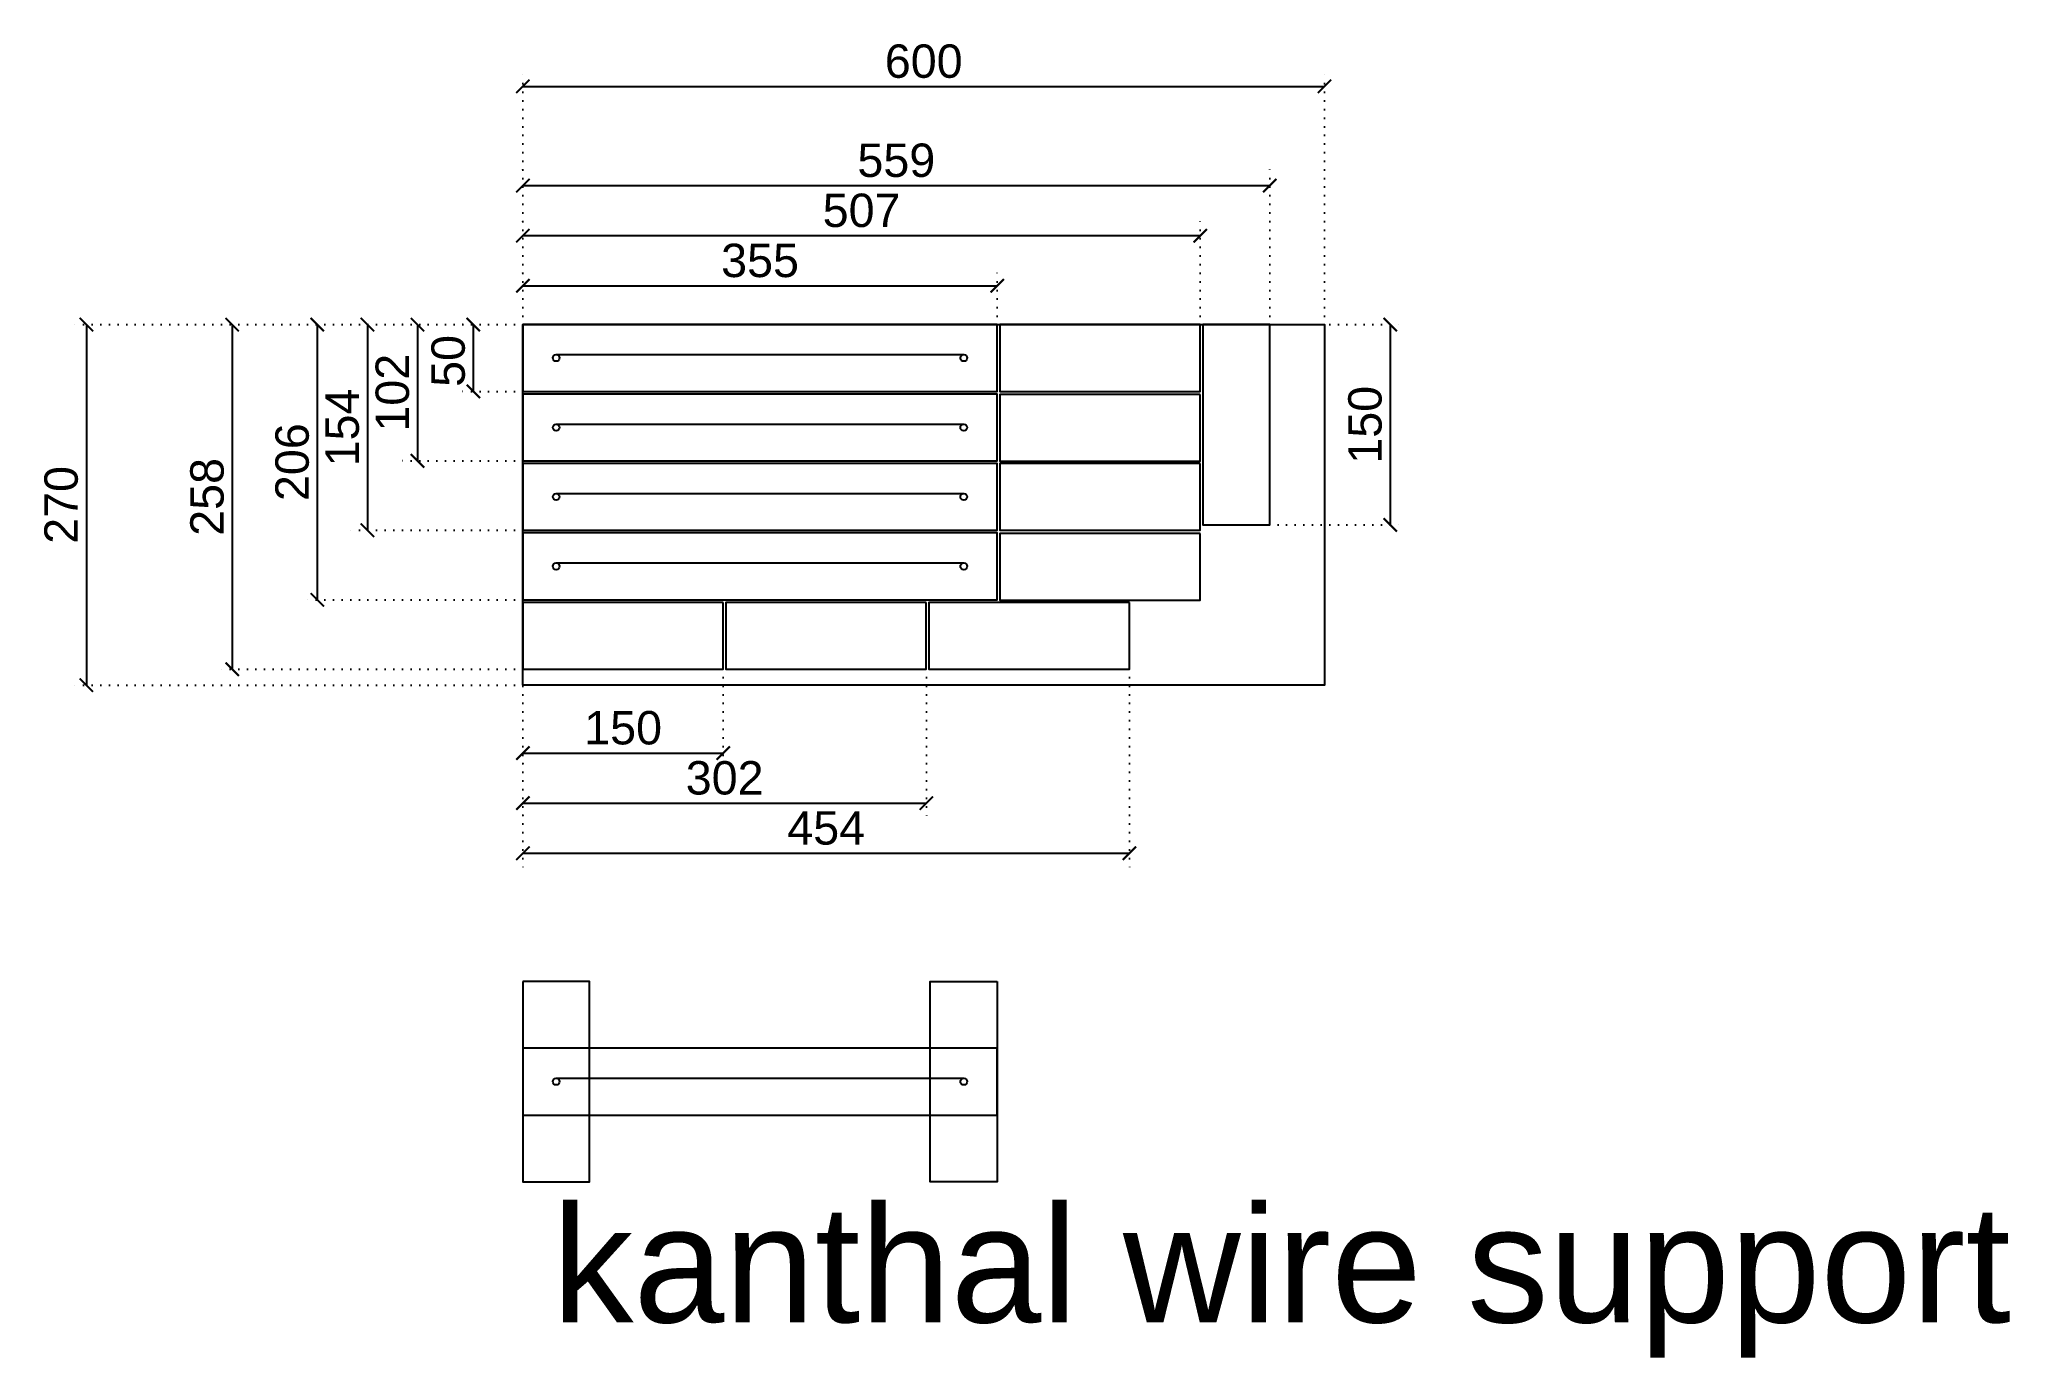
# Model space of a CAD drawing. Header units: millimetres. Extents: x 5259 to 6733, y -277 to 710.
import ezdxf

# ---------------------------------------------------------------- set-up
doc = ezdxf.new("R2010")
doc.units = ezdxf.units.MM
doc.linetypes.add('DOTTED', pattern=[6.35, 0, -6.35])
doc.styles.get("Standard").update_dxf_attribs({"font": 'arial.ttf'})
doc.dimstyles.new('big', dxfattribs={"dimscale": 10, "dimtxt": 2.5, "dimasz": 1, "dimexe": 1.25, "dimexo": 0.625, "dimtad": 1, "dimdsep": 46, "dimtxsty": 'Standard', "dimblk": 'ARCHTICK', "dimcen": 2.5, "dimadec": 0, "dimazin": 0, "dimtfac": 1, "dimtmove": 0, "dimatfit": 3, "dimldrblk": 'ARCHTICK', "dimfxl": 1, "dimarcsym": 0})

# ---------------------------------------------------------------- blocks, each defined once
blk = doc.blocks.new('_ARCHTICK')
at = {"color": 0, "linetype": 'ByBlock', "const_width": 0.15}
blk.add_lwpolyline([(-0.5, -0.5), (0.5, 0.5)], dxfattribs=at)
blk = doc.blocks.new('*D5')
at = {"color": 0, "linetype": 'DOTTED', "lineweight": -2}
for p, q in [((5620.7, 502.5), (5620.7, 687.1)), ((6220.7, 502.5), (6220.7, 687.1))]:
    blk.add_line(p, q, dxfattribs=at)
at = {"color": 0, "lineweight": -2}
blk.add_line((5620.7, 674.6), (6220.7, 674.6), dxfattribs=at)
at = {"layer": 'Defpoints', "color": 0}
for p in [(6220.7, 674.6), (5620.7, 496.2), (6220.7, 496.2)]:
    blk.add_point(p, dxfattribs=at)
at = {"color": 0, "lineweight": -2, "xscale": 10, "yscale": 10, "zscale": 10, "rotation": 180}
blk.add_blockref('_ARCHTICK', (5620.7, 674.6), dxfattribs=at)
at = {"color": 0, "lineweight": -2, "xscale": 10, "yscale": 10, "zscale": 10}
blk.add_blockref('_ARCHTICK', (6220.7, 674.6), dxfattribs=at)
at = {"color": 0, "insert": (5920.7, 693.3), "char_height": 25, "attachment_point": 5}
blk.add_mtext('600', dxfattribs=at)
blk = doc.blocks.new('*D6')
at = {"color": 0, "linetype": 'DOTTED', "lineweight": -2}
for p, q in [((5614.4, 496.2), (5281.5, 496.2)), ((5614.4, 226.2), (5281.5, 226.2))]:
    blk.add_line(p, q, dxfattribs=at)
at = {"color": 0, "lineweight": -2}
blk.add_line((5294, 496.2), (5294, 226.2), dxfattribs=at)
at = {"layer": 'Defpoints', "color": 0}
for p in [(5620.7, 496.2), (5294, 226.2), (5620.7, 226.2)]:
    blk.add_point(p, dxfattribs=at)
at = {"color": 0, "lineweight": -2, "xscale": 10, "yscale": 10, "zscale": 10}
for p, rotation in [((5294, 496.2), 90), ((5294, 226.2), 270)]:
    blk.add_blockref('_ARCHTICK', p, dxfattribs=dict(at, rotation=rotation))
at = {"color": 0, "insert": (5275.2, 361.2), "char_height": 25, "attachment_point": 5, "rotation": 90}
blk.add_mtext('270', dxfattribs=at)
blk = doc.blocks.new('*D11')
at = {"color": 0, "linetype": 'DOTTED', "lineweight": -2}
for p, q in [((5620.7, 502.5), (5620.7, 537.8)), ((5975.7, 502.5), (5975.7, 537.8))]:
    blk.add_line(p, q, dxfattribs=at)
at = {"color": 0, "lineweight": -2}
blk.add_line((5620.7, 525.3), (5975.7, 525.3), dxfattribs=at)
at = {"layer": 'Defpoints', "color": 0}
for p in [(5975.7, 525.3), (5620.7, 496.2), (5975.7, 496.2)]:
    blk.add_point(p, dxfattribs=at)
at = {"color": 0, "lineweight": -2, "xscale": 10, "yscale": 10, "zscale": 10, "rotation": 180}
blk.add_blockref('_ARCHTICK', (5620.7, 525.3), dxfattribs=at)
at = {"color": 0, "lineweight": -2, "xscale": 10, "yscale": 10, "zscale": 10}
blk.add_blockref('_ARCHTICK', (5975.7, 525.3), dxfattribs=at)
at = {"color": 0, "insert": (5798.2, 544.1), "char_height": 25, "attachment_point": 5}
blk.add_mtext('355', dxfattribs=at)
blk = doc.blocks.new('*D12')
at = {"color": 0, "linetype": 'DOTTED', "lineweight": -2}
for p, q in [((5620.7, 502.5), (5620.7, 575.3)), ((6127.7, 502.5), (6127.7, 575.3))]:
    blk.add_line(p, q, dxfattribs=at)
at = {"color": 0, "lineweight": -2}
blk.add_line((5620.7, 562.8), (6127.7, 562.8), dxfattribs=at)
at = {"layer": 'Defpoints', "color": 0}
for p in [(6127.7, 562.8), (5620.7, 496.2), (6127.7, 496.2)]:
    blk.add_point(p, dxfattribs=at)
at = {"color": 0, "lineweight": -2, "xscale": 10, "yscale": 10, "zscale": 10, "rotation": 180}
blk.add_blockref('_ARCHTICK', (5620.7, 562.8), dxfattribs=at)
at = {"color": 0, "lineweight": -2, "xscale": 10, "yscale": 10, "zscale": 10}
blk.add_blockref('_ARCHTICK', (6127.7, 562.8), dxfattribs=at)
at = {"color": 0, "insert": (5874.2, 581.6), "char_height": 25, "attachment_point": 5}
blk.add_mtext('507', dxfattribs=at)
blk = doc.blocks.new('*D13')
at = {"color": 0, "linetype": 'DOTTED', "lineweight": -2}
for p, q in [((5620.7, 502.5), (5620.7, 612.8)), ((6179.7, 502.5), (6179.7, 612.8))]:
    blk.add_line(p, q, dxfattribs=at)
at = {"color": 0, "lineweight": -2}
blk.add_line((5620.7, 600.3), (6179.7, 600.3), dxfattribs=at)
at = {"layer": 'Defpoints', "color": 0}
for p in [(6179.7, 600.3), (5620.7, 496.2), (6179.7, 496.2)]:
    blk.add_point(p, dxfattribs=at)
at = {"color": 0, "lineweight": -2, "xscale": 10, "yscale": 10, "zscale": 10, "rotation": 180}
blk.add_blockref('_ARCHTICK', (5620.7, 600.3), dxfattribs=at)
at = {"color": 0, "lineweight": -2, "xscale": 10, "yscale": 10, "zscale": 10}
blk.add_blockref('_ARCHTICK', (6179.7, 600.3), dxfattribs=at)
at = {"color": 0, "insert": (5900.2, 619.1), "char_height": 25, "attachment_point": 5}
blk.add_mtext('559', dxfattribs=at)
blk = doc.blocks.new('*D14')
at = {"color": 0, "linetype": 'DOTTED', "lineweight": -2}
for p, q in [((5614.4, 496.2), (5571.1, 496.2)), ((5614.4, 446.2), (5571.1, 446.2))]:
    blk.add_line(p, q, dxfattribs=at)
at = {"color": 0, "lineweight": -2}
blk.add_line((5583.6, 496.2), (5583.6, 446.2), dxfattribs=at)
at = {"layer": 'Defpoints', "color": 0}
for p in [(5620.7, 496.2), (5583.6, 446.2), (5620.7, 446.2)]:
    blk.add_point(p, dxfattribs=at)
at = {"color": 0, "lineweight": -2, "xscale": 10, "yscale": 10, "zscale": 10}
for p, rotation in [((5583.6, 496.2), 90), ((5583.6, 446.2), 270)]:
    blk.add_blockref('_ARCHTICK', p, dxfattribs=dict(at, rotation=rotation))
at = {"color": 0, "insert": (5564.9, 469), "char_height": 25, "attachment_point": 5, "rotation": 90}
blk.add_mtext('50', dxfattribs=at)
blk = doc.blocks.new('*D15')
at = {"color": 0, "linetype": 'DOTTED', "lineweight": -2}
for p, q in [((5614.4, 496.2), (5529.3, 496.2)), ((5614.4, 394.2), (5529.3, 394.2))]:
    blk.add_line(p, q, dxfattribs=at)
at = {"color": 0, "lineweight": -2}
blk.add_line((5541.8, 496.2), (5541.8, 394.2), dxfattribs=at)
at = {"layer": 'Defpoints', "color": 0}
for p in [(5620.7, 496.2), (5541.8, 394.2), (5620.7, 394.2)]:
    blk.add_point(p, dxfattribs=at)
at = {"color": 0, "lineweight": -2, "xscale": 10, "yscale": 10, "zscale": 10}
for p, rotation in [((5541.8, 496.2), 90), ((5541.8, 394.2), 270)]:
    blk.add_blockref('_ARCHTICK', p, dxfattribs=dict(at, rotation=rotation))
at = {"color": 0, "insert": (5523.1, 445.2), "char_height": 25, "attachment_point": 5, "rotation": 90}
blk.add_mtext('102', dxfattribs=at)
blk = doc.blocks.new('*D16')
at = {"color": 0, "linetype": 'DOTTED', "lineweight": -2}
for p, q in [((5614.4, 496.2), (5491.8, 496.2)), ((5614.4, 342.2), (5491.8, 342.2))]:
    blk.add_line(p, q, dxfattribs=at)
at = {"color": 0, "lineweight": -2}
blk.add_line((5504.3, 496.2), (5504.3, 342.2), dxfattribs=at)
at = {"layer": 'Defpoints', "color": 0}
for p in [(5620.7, 496.2), (5504.3, 342.2), (5620.7, 342.2)]:
    blk.add_point(p, dxfattribs=at)
at = {"color": 0, "lineweight": -2, "xscale": 10, "yscale": 10, "zscale": 10}
for p, rotation in [((5504.3, 496.2), 90), ((5504.3, 342.2), 270)]:
    blk.add_blockref('_ARCHTICK', p, dxfattribs=dict(at, rotation=rotation))
at = {"color": 0, "insert": (5485.6, 419.2), "char_height": 25, "attachment_point": 5, "rotation": 90}
blk.add_mtext('154', dxfattribs=at)
blk = doc.blocks.new('*D17')
at = {"color": 0, "linetype": 'DOTTED', "lineweight": -2}
for p, q in [((5614.4, 496.2), (5454.3, 496.2)), ((5614.4, 290.2), (5454.3, 290.2))]:
    blk.add_line(p, q, dxfattribs=at)
at = {"color": 0, "lineweight": -2}
blk.add_line((5466.8, 496.2), (5466.8, 290.2), dxfattribs=at)
at = {"layer": 'Defpoints', "color": 0}
for p in [(5620.7, 496.2), (5466.8, 290.2), (5620.7, 290.2)]:
    blk.add_point(p, dxfattribs=at)
at = {"color": 0, "lineweight": -2, "xscale": 10, "yscale": 10, "zscale": 10}
for p, rotation in [((5466.8, 496.2), 90), ((5466.8, 290.2), 270)]:
    blk.add_blockref('_ARCHTICK', p, dxfattribs=dict(at, rotation=rotation))
at = {"color": 0, "insert": (5448.1, 393.2), "char_height": 25, "attachment_point": 5, "rotation": 90}
blk.add_mtext('206', dxfattribs=at)
blk = doc.blocks.new('*D18')
at = {"color": 0, "linetype": 'DOTTED', "lineweight": -2}
for p, q in [((5614.4, 496.2), (5390.6, 496.2)), ((5614.4, 238.2), (5390.6, 238.2))]:
    blk.add_line(p, q, dxfattribs=at)
at = {"color": 0, "lineweight": -2}
blk.add_line((5403.1, 496.2), (5403.1, 238.2), dxfattribs=at)
at = {"layer": 'Defpoints', "color": 0}
for p in [(5620.7, 496.2), (5403.1, 238.2), (5620.7, 238.2)]:
    blk.add_point(p, dxfattribs=at)
at = {"color": 0, "lineweight": -2, "xscale": 10, "yscale": 10, "zscale": 10}
for p, rotation in [((5403.1, 496.2), 90), ((5403.1, 238.2), 270)]:
    blk.add_blockref('_ARCHTICK', p, dxfattribs=dict(at, rotation=rotation))
at = {"color": 0, "insert": (5384.4, 367.2), "char_height": 25, "attachment_point": 5, "rotation": 90}
blk.add_mtext('258', dxfattribs=at)
blk = doc.blocks.new('*D19')
at = {"color": 0, "linetype": 'DOTTED', "lineweight": -2}
for p, q in [((6185.9, 496.2), (6282.4, 496.2)), ((6185.9, 346.2), (6282.4, 346.2))]:
    blk.add_line(p, q, dxfattribs=at)
at = {"color": 0, "lineweight": -2}
blk.add_line((6269.9, 496.2), (6269.9, 346.2), dxfattribs=at)
at = {"layer": 'Defpoints', "color": 0}
for p in [(6179.7, 496.2), (6179.7, 346.2), (6269.9, 346.2)]:
    blk.add_point(p, dxfattribs=at)
at = {"color": 0, "lineweight": -2, "xscale": 10, "yscale": 10, "zscale": 10}
for p, rotation in [((6269.9, 496.2), 90), ((6269.9, 346.2), 270)]:
    blk.add_blockref('_ARCHTICK', p, dxfattribs=dict(at, rotation=rotation))
at = {"color": 0, "insert": (6251.1, 421.2), "char_height": 25, "attachment_point": 5, "rotation": 90}
blk.add_mtext('150', dxfattribs=at)
blk = doc.blocks.new('*D20')
at = {"color": 0, "linetype": 'DOTTED', "lineweight": -2}
for p, q in [((5620.7, 232), (5620.7, 162.9)), ((5770.7, 232), (5770.7, 162.9))]:
    blk.add_line(p, q, dxfattribs=at)
at = {"color": 0, "lineweight": -2}
blk.add_line((5620.7, 175.4), (5770.7, 175.4), dxfattribs=at)
at = {"layer": 'Defpoints', "color": 0}
for p in [(5620.7, 238.2), (5770.7, 238.2), (5770.7, 175.4)]:
    blk.add_point(p, dxfattribs=at)
at = {"color": 0, "lineweight": -2, "xscale": 10, "yscale": 10, "zscale": 10, "rotation": 180}
blk.add_blockref('_ARCHTICK', (5620.7, 175.4), dxfattribs=at)
at = {"color": 0, "lineweight": -2, "xscale": 10, "yscale": 10, "zscale": 10}
blk.add_blockref('_ARCHTICK', (5770.7, 175.4), dxfattribs=at)
at = {"color": 0, "insert": (5695.7, 194.2), "char_height": 25, "attachment_point": 5}
blk.add_mtext('150', dxfattribs=at)
blk = doc.blocks.new('*D21')
at = {"color": 0, "linetype": 'DOTTED', "lineweight": -2}
for p, q in [((5620.7, 232), (5620.7, 125.4)), ((5922.7, 232), (5922.7, 125.4))]:
    blk.add_line(p, q, dxfattribs=at)
at = {"color": 0, "lineweight": -2}
blk.add_line((5620.7, 137.9), (5922.7, 137.9), dxfattribs=at)
at = {"layer": 'Defpoints', "color": 0}
for p in [(5620.7, 238.2), (5922.7, 238.2), (5922.7, 137.9)]:
    blk.add_point(p, dxfattribs=at)
at = {"color": 0, "lineweight": -2, "xscale": 10, "yscale": 10, "zscale": 10, "rotation": 180}
blk.add_blockref('_ARCHTICK', (5620.7, 137.9), dxfattribs=at)
at = {"color": 0, "lineweight": -2, "xscale": 10, "yscale": 10, "zscale": 10}
blk.add_blockref('_ARCHTICK', (5922.7, 137.9), dxfattribs=at)
at = {"color": 0, "insert": (5771.7, 156.7), "char_height": 25, "attachment_point": 5}
blk.add_mtext('302', dxfattribs=at)
blk = doc.blocks.new('*D22')
at = {"color": 0, "linetype": 'DOTTED', "lineweight": -2}
for p, q in [((5620.7, 232), (5620.7, 87.9)), ((6074.7, 232), (6074.7, 87.9))]:
    blk.add_line(p, q, dxfattribs=at)
at = {"color": 0, "lineweight": -2}
blk.add_line((5620.7, 100.4), (6074.7, 100.4), dxfattribs=at)
at = {"layer": 'Defpoints', "color": 0}
for p in [(5620.7, 238.2), (6074.7, 238.2), (6074.7, 100.4)]:
    blk.add_point(p, dxfattribs=at)
at = {"color": 0, "lineweight": -2, "xscale": 10, "yscale": 10, "zscale": 10, "rotation": 180}
blk.add_blockref('_ARCHTICK', (5620.7, 100.4), dxfattribs=at)
at = {"color": 0, "lineweight": -2, "xscale": 10, "yscale": 10, "zscale": 10}
blk.add_blockref('_ARCHTICK', (6074.7, 100.4), dxfattribs=at)
at = {"color": 0, "insert": (5847.7, 119.2), "char_height": 25, "attachment_point": 5}
blk.add_mtext('454', dxfattribs=at)

msp = doc.modelspace()

# ---------------------------------------------------------------- linework, layer by layer
at = {"color": 6}
for p, q in [((5645.653, 473.717), (5950.653, 473.717)), ((5645.653, 421.717), (5950.653, 421.717)), ((5645.653, 369.717), (5950.653, 369.717)), ((5645.653, 317.717), (5950.653, 317.717)), ((5645.653, -68.122), (5950.653, -68.122))]:
    msp.add_line(p, q, dxfattribs=at)
msp.add_lwpolyline([(5620.653, 226.217), (5620.653, 496.217), (6220.653, 496.217), (6220.653, 226.217)], close=True)
for points in [[(5620.653, 496.217), (5620.653, 446.217), (5975.653, 446.217), (5975.653, 496.217)], [(5620.653, 444.217), (5620.653, 394.217), (5975.653, 394.217), (5975.653, 444.217)], [(5620.653, 392.217), (5620.653, 342.217), (5975.653, 342.217), (5975.653, 392.217)], [(5620.653, 340.217), (5620.653, 290.217), (5975.653, 290.217), (5975.653, 340.217)], [(5620.653, -45.622), (5620.653, -95.622), (5975.653, -95.622), (5975.653, -45.622)]]:
    msp.add_lwpolyline(points, close=True, dxfattribs=at)
at = {"color": 2}
for points in [[(6127.653, 496.217), (5977.653, 496.217), (5977.653, 446.217), (6127.653, 446.217)], [(6129.653, 496.217), (6129.653, 346.217), (6179.653, 346.217), (6179.653, 496.217)], [(6127.653, 443.865), (5977.653, 443.865), (5977.653, 393.865), (6127.653, 393.865)], [(6127.653, 392.217), (5977.653, 392.217), (5977.653, 342.217), (6127.653, 342.217)], [(6127.653, 339.865), (5977.653, 339.865), (5977.653, 289.865), (6127.653, 289.865)], [(5770.653, 288.217), (5620.653, 288.217), (5620.653, 238.217), (5770.653, 238.217)], [(5922.653, 288.217), (5772.653, 288.217), (5772.653, 238.217), (5922.653, 238.217)], [(6074.653, 288.217), (5924.653, 288.217), (5924.653, 238.217), (6074.653, 238.217)], [(5620.653, 4.378), (5620.653, -145.622), (5670.653, -145.622), (5670.653, 4.378)], [(5975.653, 4.378), (5975.653, -145.622), (5925.653, -145.622), (5925.653, 4.378)]]:
    msp.add_lwpolyline(points, close=True, dxfattribs=at)
at = {"color": 6}
for centre in [(5645.653, 471.217), (5950.653, 471.217), (5645.653, 419.217), (5950.653, 419.217), (5645.653, 367.217), (5950.653, 367.217), (5645.653, 315.217), (5950.653, 315.217), (5645.653, -70.622), (5950.653, -70.622)]:
    msp.add_circle(centre, 2.5, dxfattribs=at)

# ---------------------------------------------------------------- texts
msp.add_text('kanthal wire support', height=87.34323).set_placement((5642.515, -250.886))

# ---------------------------------------------------------------- dimensions: what is measured, and where the dimension line sits
for base, p1, p2, picture, middle in [((6220.653, 674.595), (5620.653, 496.217), (6220.653, 496.217), '*D5', (5920.653, 693.345)), ((6179.653, 600.342), (5620.653, 496.217), (6179.653, 496.217), '*D13', (5900.153, 619.092)), ((6127.653, 562.842), (5620.653, 496.217), (6127.653, 496.217), '*D12', (5874.153, 581.592)), ((5922.653, 137.948), (5620.653, 238.217), (5922.653, 238.217), '*D21', (5771.653, 156.698)), ((6074.653, 100.448), (5620.653, 238.217), (6074.653, 238.217), '*D22', (5847.653, 119.198))]:
    dim = msp.add_linear_dim(base=base, p1=p1, p2=p2, dimstyle='big')
    dim.commit()
    dim.dimension.update_dxf_attribs({"geometry": picture, "text_midpoint": middle})
for base, p1, p2, picture, middle in [((5975.653, 525.342), (5620.653, 496.217), (5975.653, 496.217), '*D11', (5798.153, 544.092)), ((5770.653, 175.448), (5620.653, 238.217), (5770.653, 238.217), '*D20', (5695.653, 194.198))]:
    dim = msp.add_linear_dim(base=base, p1=p1, p2=p2, dimstyle='big', override={"dimlfac": 1})
    dim.commit()
    dim.dimension.update_dxf_attribs({"geometry": picture, "text_midpoint": middle})
for base, p2, picture, middle in [((5293.971, 226.217), (5620.653, 226.217), '*D6', (5275.221, 361.217)), ((5466.815, 290.217), (5620.653, 290.217), '*D17', (5448.065, 393.217)), ((5504.315, 342.217), (5620.653, 342.217), '*D16', (5485.565, 419.217)), ((5541.815, 394.217), (5620.653, 394.217), '*D15', (5523.065, 445.217))]:
    dim = msp.add_linear_dim(base=base, p1=(5620.653, 496.217), p2=p2, angle=90, dimstyle='big')
    dim.commit()
    dim.dimension.update_dxf_attribs({"geometry": picture, "text_midpoint": middle})
for base, p1, p2, picture, middle in [((5403.123, 238.217), (5620.653, 496.217), (5620.653, 238.217), '*D18', (5384.373, 367.217)), ((6269.874, 346.217), (6179.653, 496.217), (6179.653, 346.217), '*D19', (6251.124, 421.217))]:
    dim = msp.add_linear_dim(base=base, p1=p1, p2=p2, angle=90, dimstyle='big', override={"dimlfac": 1})
    dim.commit()
    dim.dimension.update_dxf_attribs({"geometry": picture, "text_midpoint": middle})
dim = msp.add_linear_dim(base=(5583.605, 446.217), p1=(5620.653, 496.217), p2=(5620.653, 446.217), angle=90, dimstyle='big', override={"dimlfac": 1})
dim.commit()
dim.dimension.update_dxf_attribs({"geometry": '*D14', "text_midpoint": (5583.605, 468.999), "dimtype": 160})

doc.saveas('drawing.dxf')
